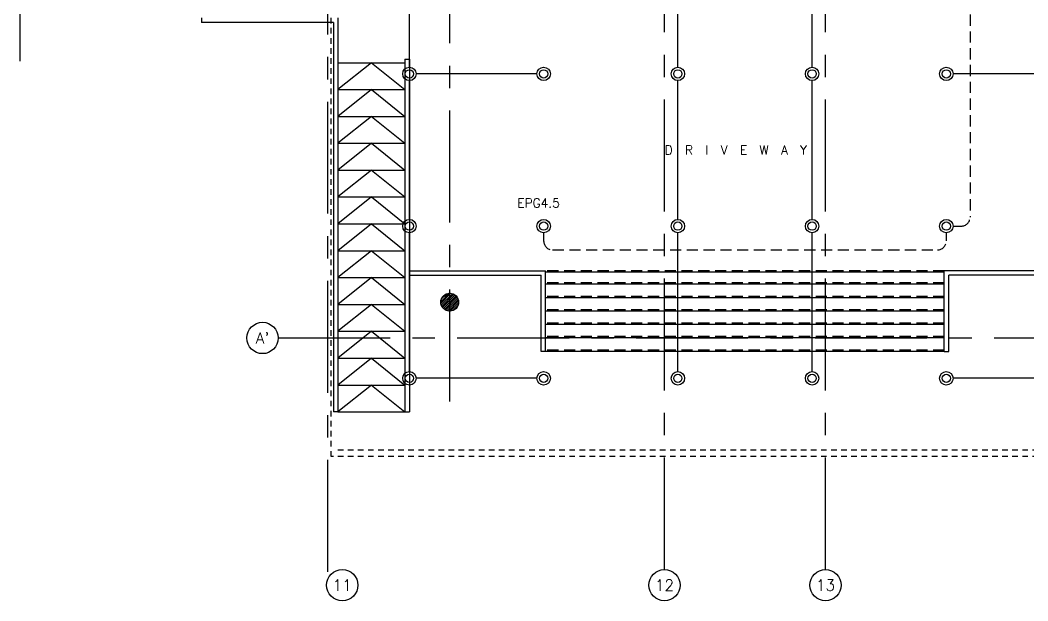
# Model space of a CAD drawing. Extents: x -10 to 91, y -4 to 87.
# Drawn here: x 55.58 to 78.11, y -4.44 to 8.54 of the extents above; entities that cross this region are included whole.
import ezdxf
from ezdxf.enums import TextEntityAlignment as Align

# ---------------------------------------------------------------- set-up
doc = ezdxf.new("R2010")
doc.units = 0
doc.header["$MEASUREMENT"] = 0
for name, pattern in [('CENTERX2', [4, 2.5, -0.5, 0.5, -0.5]), ('HIDDEN', [0.375, 0.25, -0.125]), ('HIDDEN2', [0.1875, 0.125, -0.0625])]:
    doc.linetypes.add(name, pattern=pattern)
for name, color, linetype in [('AX', 11, 'CONTINUOUS'), ('AX-CR', 11, 'CONTINUOUS'), ('AX-TXT', 4, 'CONTINUOUS'), ('AXES', 11, 'CENTERX2'), ('CANOPY-LN', 11, 'CONTINUOUS'), ('E-CLINE', 2, 'CONTINUOUS'), ('E-HLINE', 2, 'HIDDEN'), ('E-LITE', 4, 'CONTINUOUS'), ('E-TRXT', 4, 'CONTINUOUS'), ('Handrail', 11, 'CONTINUOUS'), ('HAT', 11, 'CONTINUOUS'), ('Ramb', 11, 'CONTINUOUS'), ('Step', 11, 'CONTINUOUS'), ('TEXT', 11, 'CONTINUOUS'), ('WALL', 11, 'CONTINUOUS')]:
    doc.layers.add(name, color=color, linetype=linetype)
doc.styles.add('ROMANS', font='ROMANS.shx', dxfattribs={"width": 0.6})

# ---------------------------------------------------------------- blocks, each defined once
blk = doc.blocks.new('AXU')
at = {"layer": 'AX-CR'}
blk.add_circle((0, 350), 350, dxfattribs=at)
at = {"layer": 'AX-TXT', "style": 'ROMANS'}
blk.add_attdef('AX', text='', height=250, dxfattribs=at).set_placement((0, 350), align=Align.MIDDLE)
blk = doc.blocks.new('AXL')
at = {"layer": 'AX-CR'}
blk.add_circle((-350, 0), 350, dxfattribs=at)
at = {"layer": 'AX-TXT', "style": 'ROMANS'}
blk.add_attdef('AX', text='', height=250, dxfattribs=at).set_placement((-350, 0), align=Align.MIDDLE)

msp = doc.modelspace()

# ---------------------------------------------------------------- hatches: boundary and pattern name
at = {"layer": 'HAT'}
h = msp.add_hatch(dxfattribs=at)
h.set_pattern_fill('ANSI31', color=256, scale=0.24, style=0)
h.set_pattern_definition([(45, (16.19168, -32.672137), (-0.021213203, 0.021213203), [])])
h.paths.add_polyline_path([(64.9839, 2.2354), (65.1839, 2.2354), (65.1839, 2.4354, 0.4142136)])
h.paths.add_polyline_path([(65.1839, 2.4354), (65.1839, 2.2354), (65.3839, 2.2354, 0.4142136)])
h.paths.add_polyline_path([(65.3839, 2.2354), (65.1839, 2.2354), (65.1839, 2.0354, 0.4142136)])
h.paths.add_polyline_path([(65.1839, 2.2354), (64.9839, 2.2354, 0.4142136), (65.1839, 2.0354)])

# ---------------------------------------------------------------- linework, layer by layer
at = {"layer": 'AXES'}
for p, q in [((62.4633, -3.7869), (62.4633, 86.0477)), ((69.9839, -3.736), (69.9839, 86.0986)), ((73.5839, -3.736), (73.5839, 86.0986)), ((55.5839, 7.6211), (55.5839, 85.7486)), ((65.1839, 0.0182), (65.1839, 13.6801))]:
    msp.add_line(p, q, dxfattribs=at)
at = {"layer": 'AXES', "color": 11}
msp.add_line((61.3514, 1.4354), (79.9393, 1.4354), dxfattribs=at)
at = {"layer": 'CANOPY-LN', "linetype": 'HIDDEN2'}
for p, q in [((62.5339, -1.2146), (62.5339, 14.2354)), ((81.0339, -1.2146), (62.5339, -1.2146))]:
    msp.add_line(p, q, dxfattribs=at)
at = {"layer": 'CANOPY-LN', "color": 8, "linetype": 'HIDDEN2'}
msp.add_line((62.6839, -1.0646), (80.8839, -1.0646), dxfattribs=at)
at = {"layer": 'E-CLINE', "color": 4}
for p, q in [((64.2839, 7.4854), (64.2839, 10.5854)), ((70.2839, 7.4854), (70.2839, 10.5854)), ((73.2839, 7.4854), (73.2839, 10.5854)), ((67.1339, 7.3354), (64.4339, 7.3354)), ((79.1339, 7.3354), (76.4339, 7.3354)), ((64.2839, 4.0854), (64.2839, 7.1854)), ((70.2839, 4.0854), (70.2839, 7.1854)), ((73.2839, 4.0854), (73.2839, 7.1854)), ((64.2839, 0.6854), (64.2839, 3.7854)), ((70.2839, 0.6854), (70.2839, 3.7854)), ((73.2839, 0.6854), (73.2839, 3.7854)), ((67.1339, 0.5354), (64.4339, 0.5354)), ((79.1339, 0.5354), (76.4339, 0.5354))]:
    msp.add_line(p, q, dxfattribs=at)
at = {"layer": 'E-HLINE', "color": 4}
for p, q in [((76.8161, 10.5354), (76.8161, 4.1354)), ((76.4339, 3.9354), (76.6161, 3.9354)), ((67.2839, 3.7854), (67.2839, 3.6032)), ((76.2839, 3.7854), (76.2839, 3.6032)), ((67.4839, 3.4032), (76.0839, 3.4032))]:
    msp.add_line(p, q, dxfattribs=at)
for centre, start, end in [((76.6161, 4.1354), 270, 0), ((67.4839, 3.6032), 180, 270), ((76.0839, 3.6032), 270, 0)]:
    msp.add_arc(centre, 0.2, start, end, dxfattribs=at)
at = {"layer": 'E-LITE'}
for centre, radius in [((64.2839, 7.3354), 0.15), ((67.2839, 7.3354), 0.15), ((70.2839, 7.3354), 0.15), ((73.2839, 7.3354), 0.15), ((76.2839, 7.3354), 0.15), ((64.2839, 7.3354), 0.0922), ((67.2839, 7.3354), 0.0922), ((70.2839, 7.3354), 0.0922), ((73.2839, 7.3354), 0.0922), ((76.2839, 7.3354), 0.0922), ((64.2839, 3.9354), 0.15), ((67.2839, 3.9354), 0.15), ((70.2839, 3.9354), 0.15), ((73.2839, 3.9354), 0.15), ((76.2839, 3.9354), 0.15), ((64.2839, 3.9354), 0.0922), ((67.2839, 3.9354), 0.0922), ((70.2839, 3.9354), 0.0922), ((73.2839, 3.9354), 0.0922), ((76.2839, 3.9354), 0.0922), ((64.2839, 0.5354), 0.15), ((67.2839, 0.5354), 0.15), ((70.2839, 0.5354), 0.15), ((73.2839, 0.5354), 0.15), ((76.2839, 0.5354), 0.15), ((64.2839, 0.5354), 0.0922), ((67.2839, 0.5354), 0.0922), ((70.2839, 0.5354), 0.0922), ((73.2839, 0.5354), 0.0922), ((76.2839, 0.5354), 0.0922)]:
    msp.add_circle(centre, radius, dxfattribs=at)
at = {"layer": 'Handrail', "color": 11}
for p, q in [((59.6339, 8.5854), (59.6339, 8.4854)), ((62.6839, 8.5854), (62.6839, -0.2146)), ((62.5839, 8.4854), (59.6339, 8.4854)), ((62.5839, 8.4854), (62.5839, -0.2146)), ((64.1839, 7.6639), (64.1839, -0.2146)), ((64.1839, 7.6639), (64.2839, 7.6639)), ((64.2839, 7.6639), (64.2839, -0.2146)), ((64.2839, 2.9354), (67.3282, 2.9354)), ((67.3282, 1.1354), (67.3282, 2.9354)), ((76.2396, 1.1354), (76.2396, 2.9354)), ((79.2839, 2.9354), (76.2396, 2.9354)), ((64.2839, 2.8354), (67.2282, 2.8354)), ((67.2282, 1.1354), (67.2282, 2.8354)), ((79.2839, 2.8354), (76.3396, 2.8354)), ((76.3396, 1.1354), (76.3396, 2.8354)), ((67.3282, 1.1354), (67.2282, 1.1354)), ((76.2396, 1.1354), (76.3396, 1.1354)), ((64.1839, -0.2146), (64.2839, -0.2146))]:
    msp.add_line(p, q, dxfattribs=at)
at = {"layer": 'Handrail'}
msp.add_line((62.6839, -0.2146), (62.5839, -0.2146), dxfattribs=at)
at = {"layer": 'Ramb', "color": 11}
for p, q in [((62.6839, 7.5854), (64.1839, 7.5854)), ((63.4339, 7.5854), (62.6839, 6.9854)), ((63.4339, 7.5854), (64.1839, 6.9854)), ((62.6839, 6.9854), (64.1839, 6.9854)), ((63.4339, 6.9854), (62.6839, 6.3854)), ((63.4339, 6.9854), (64.1839, 6.3854)), ((62.6839, 6.3854), (64.1839, 6.3854)), ((63.4339, 6.3854), (62.6839, 5.7854)), ((63.4339, 6.3854), (64.1839, 5.7854)), ((62.6839, 5.7854), (64.1839, 5.7854)), ((63.4339, 5.7854), (62.6839, 5.1854)), ((63.4339, 5.7854), (64.1839, 5.1854)), ((62.6839, 5.1854), (64.1839, 5.1854)), ((63.4339, 5.1854), (62.6839, 4.5854)), ((63.4339, 5.1854), (64.1839, 4.5854)), ((62.6839, 4.5854), (64.1839, 4.5854)), ((63.4339, 4.5854), (62.6839, 3.9854)), ((63.4339, 4.5854), (64.1839, 3.9854)), ((62.6839, 3.9854), (64.1839, 3.9854)), ((63.4339, 3.9854), (62.6839, 3.3854)), ((63.4339, 3.9854), (64.1839, 3.3854)), ((62.6839, 3.3854), (64.1839, 3.3854)), ((63.4339, 3.3854), (62.6839, 2.7854)), ((63.4339, 3.3854), (64.1839, 2.7854)), ((62.6839, 2.7854), (64.1839, 2.7854)), ((63.4339, 2.7854), (62.6839, 2.1854)), ((63.4339, 2.7854), (64.1839, 2.1854)), ((62.6839, 2.1854), (64.1839, 2.1854)), ((63.4339, 2.1854), (62.6839, 1.5854)), ((63.4339, 2.1854), (64.1839, 1.5854)), ((62.6839, 1.5854), (64.1839, 1.5854)), ((63.4339, 1.5854), (62.6839, 0.9854)), ((63.4339, 1.5854), (64.1839, 0.9854)), ((62.6839, 0.9854), (64.1839, 0.9854)), ((63.4339, 0.9854), (62.6839, 0.3854)), ((63.4339, 0.9854), (64.1839, 0.3854)), ((62.6839, 0.3854), (64.1839, 0.3854)), ((63.4339, 0.3854), (62.6839, -0.2146)), ((63.4339, 0.3854), (64.1839, -0.2146)), ((62.6839, -0.2146), (64.1839, -0.2146))]:
    msp.add_line(p, q, dxfattribs=at)
at = {"layer": 'Step', "color": 11, "linetype": 'HIDDEN'}
for p, q in [((76.2396, 2.9354), (67.3282, 2.9354)), ((76.2396, 2.6654), (67.3282, 2.6654)), ((76.2396, 2.3654), (67.3282, 2.3654)), ((76.2396, 2.0654), (67.3282, 2.0654)), ((76.2396, 1.7654), (67.3282, 1.7654)), ((76.2396, 1.4654), (67.3282, 1.4654)), ((76.2396, 1.1654), (67.3282, 1.1654))]:
    msp.add_line(p, q, dxfattribs=at)
at = {"layer": 'Step', "color": 11}
for p, q in [((76.2396, 2.9054), (67.3282, 2.9054)), ((76.2396, 2.6354), (67.3282, 2.6354)), ((76.2396, 2.3354), (67.3282, 2.3354)), ((76.2396, 2.0354), (67.3282, 2.0354)), ((76.2396, 1.7354), (67.3282, 1.7354)), ((76.2396, 1.4354), (67.3282, 1.4354)), ((76.2396, 1.1354), (67.3282, 1.1354))]:
    msp.add_line(p, q, dxfattribs=at)
at = {"layer": 'WALL'}
msp.add_circle((65.1839, 2.2354), 0.2, dxfattribs=at)

# ---------------------------------------------------------------- block references
at = {"layer": 'AX', "xscale": 0.001000000047497451, "yscale": 0.0009999999892897904, "zscale": 0.001}
for name, p, values in [('AXL', (61.3514, 1.4354), {'AX': "A'"}), ('AXU', (62.7839, -4.436), {'AX': '11'}), ('AXU', (69.9839, -4.436), {'AX': '12'}), ('AXU', (73.5839, -4.436), {'AX': '13'})]:
    msp.add_blockref(name, p, dxfattribs=at).add_auto_attribs(values)

# ---------------------------------------------------------------- texts
at = {"layer": 'E-TRXT', "color": 4, "style": 'ROMANS'}
msp.add_text('EPG4.5', height=0.2, dxfattribs=at).set_placement((66.6949, 4.3514))
at = {"layer": 'TEXT', "color": 9, "style": 'ROMANS'}
msp.add_text('D  R  I  V  E  W  A  Y', height=0.2, dxfattribs=at).set_placement((71.5811, 5.6346), align=Align.MIDDLE)

doc.saveas('drawing.dxf')
